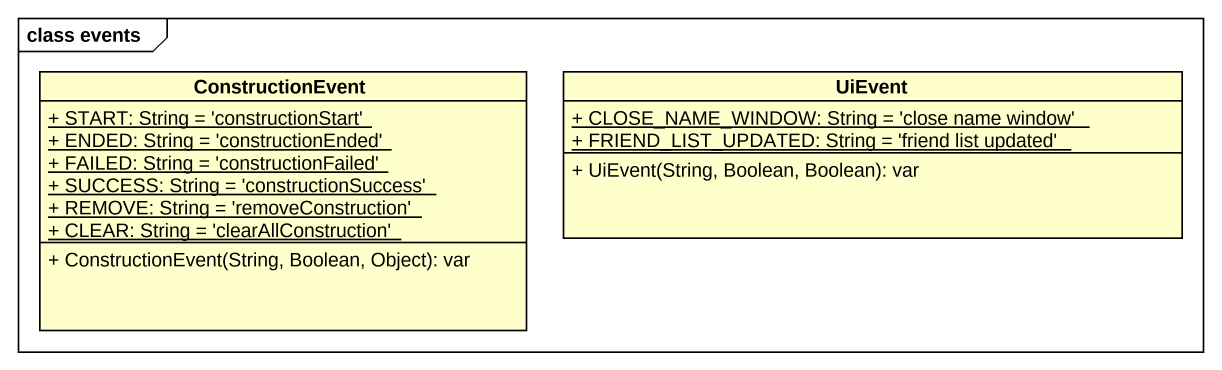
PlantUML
@startuml
mainframe class events
hide circle
hide empty members
skinparam classAttributeIconSize 0
class ConstructionEvent {
  {static} + START: String = 'constructionStart'
  {static} + ENDED: String = 'constructionEnded'
  {static} + FAILED: String = 'constructionFailed'
  {static} + SUCCESS: String = 'constructionSuccess'
  {static} + REMOVE: String = 'removeConstruction'
  {static} + CLEAR: String = 'clearAllConstruction'
  + ConstructionEvent(String, Boolean, Object): var
}
class UiEvent {
  {static} + CLOSE_NAME_WINDOW: String = 'close name window'
  {static} + FRIEND_LIST_UPDATED: String = 'friend list updated'
  + UiEvent(String, Boolean, Boolean): var
}
@enduml
